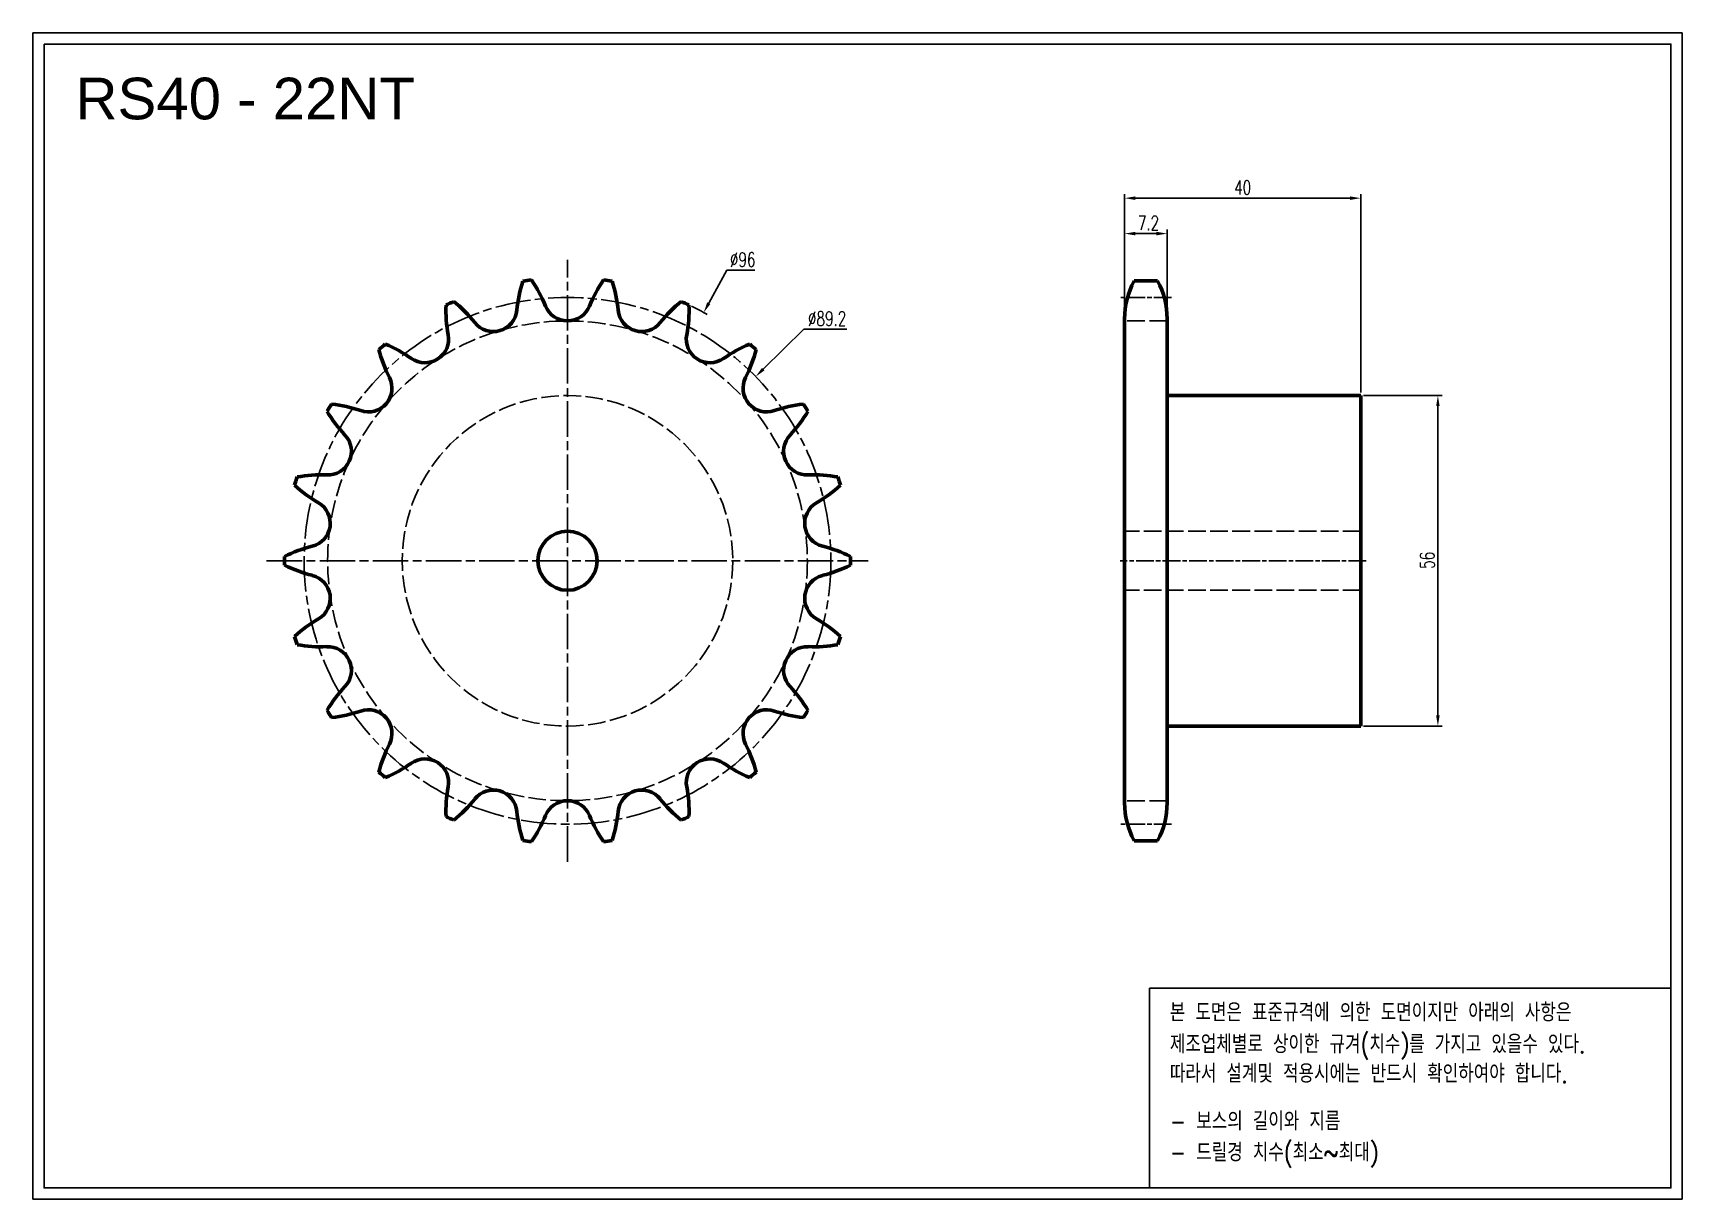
# Model space of a CAD drawing. Header units: millimetres. Extents: x -21669 to -21390, y 1360 to 1558.
import ezdxf

# ---------------------------------------------------------------- set-up
doc = ezdxf.new("R2010")
doc.units = ezdxf.units.MM
for name, pattern in [('AM_ISO02W050', [7.5, 6, -1.5]), ('AM_ISO02W050x2', [3.75, 3, -0.75]), ('AM_ISO08W050', [18, 12, -1.5, 3, -1.5]), ('AM_ISO08W050x2', [9, 6, -0.75, 1.5, -0.75])]:
    doc.linetypes.add(name, pattern=pattern)
for name, color, linetype, lineweight in [('AM_0N', 7, 'Continuous', 50), ('AM_3N', 6, 'AM_ISO02W050', 25), ('AM_7', 4, 'AM_ISO08W050', 25), ('AM_7N', 4, 'AM_ISO08W050', 25)]:
    doc.layers.add(name, color=color, linetype=linetype, lineweight=lineweight)
doc.layers.add('S-DIM', color=7, linetype='Continuous')
doc.styles.add('HAN', font='ROMANS.shx', dxfattribs={"width": 0.7, "bigfont": 'whgtxt.shx'})
doc.styles.add('HSG', font='SIMPLEX.shx', dxfattribs={"width": 0.7, "bigfont": 'HSG.shx'})
doc.styles.get("Standard").update_dxf_attribs({"font": 'arial.ttf'})
doc.dimstyles.new('APP3', dxfattribs={"dimtxt": 2.4, "dimasz": 1.8, "dimexe": 0.7, "dimexo": 0.5, "dimgap": 0.6, "dimtad": 1, "dimtoh": 1, "dimdec": 1, "dimrnd": 0.01, "dimzin": 9, "dimdsep": 46, "dimtxsty": 'HSG', "dimcen": 0, "dimclrd": 1, "dimclre": 1, "dimclrt": 256, "dimazin": 2, "dimtp": 1, "dimtm": 1, "dimtfac": 0.5, "dimtdec": 1, "dimtofl": 0, "dimtmove": 0, "dimatfit": 3, "dimfxl": 0, "dimtvp": 1, "dimtolj": 2, "dimlwd": -1, "dimlwe": -1, "dimarcsym": 0})
doc.dimstyles.new('APP3$0', dxfattribs={"dimtxt": 2.4, "dimasz": 1.8, "dimexe": 0.7, "dimexo": 0.5, "dimgap": 0.6, "dimtad": 1, "dimtoh": 1, "dimdec": 1, "dimrnd": 0.01, "dimzin": 9, "dimdsep": 46, "dimtxsty": 'HSG', "dimcen": 0, "dimclrd": 1, "dimclre": 1, "dimclrt": 256, "dimazin": 2, "dimtp": 1, "dimtm": 1, "dimtfac": 0.5, "dimtdec": 1, "dimtofl": 0, "dimtmove": 0, "dimatfit": 3, "dimfxl": 0, "dimtvp": 1, "dimtolj": 2, "dimlwd": -1, "dimlwe": -1, "dimarcsym": 0})

# ---------------------------------------------------------------- blocks, each defined once
blk = doc.blocks.new('*D1')
at = {"layer": 'Defpoints', "color": 0, "transparency": 16777216}
for p in [(-21555.28, 1510.2), (-21601.42, 1426.07)]:
    blk.add_point(p, dxfattribs=at)
at = {"layer": 'S-DIM', "color": 1, "transparency": 16777216}
for p, q in [((-21551.35, 1517.37), (-21554.41, 1511.78)), ((-21546.59, 1517.37), (-21551.35, 1517.37))]:
    blk.add_line(p, q, dxfattribs=at)
blk.add_arc((-21578.35, 1468.14), 47.98, 60.4198, 63.9967, dxfattribs=at)
blk.add_solid([(-21554.68, 1511.92), (-21554.15, 1511.63), (-21555.28, 1510.2)], dxfattribs=at)
at = {"layer": 'S-DIM', "transparency": 16777216, "insert": (-21548.67, 1519.17), "char_height": 2.4, "attachment_point": 5, "style": 'HSG'}
blk.add_mtext('\\A2;∅96', dxfattribs=at)
blk = doc.blocks.new('*D2')
at = {"layer": 'Defpoints', "color": 0, "transparency": 16777216}
for p in [(-21546.47, 1499.35), (-21610.23, 1436.92)]:
    blk.add_point(p, dxfattribs=at)
at = {"layer": 'S-DIM', "color": 1, "transparency": 16777216}
for p, q in [((-21538.28, 1507.37), (-21545.18, 1500.61)), ((-21531.04, 1507.37), (-21538.28, 1507.37))]:
    blk.add_line(p, q, dxfattribs=at)
blk.add_solid([(-21545.39, 1500.83), (-21544.97, 1500.4), (-21546.47, 1499.35)], dxfattribs=at)
at = {"layer": 'S-DIM', "transparency": 16777216, "insert": (-21534.36, 1509.17), "char_height": 2.4, "attachment_point": 5, "style": 'HSG'}
blk.add_mtext('\\A2;∅89.2', dxfattribs=at)
blk = doc.blocks.new('*D3')
at = {"layer": 'Defpoints', "color": 0, "transparency": 16777216}
for p in [(-21476.75, 1523.58), (-21483.95, 1508.78), (-21476.75, 1508.78)]:
    blk.add_point(p, dxfattribs=at)
at = {"layer": 'S-DIM', "color": 1, "transparency": 16777216}
for p, q in [((-21483.95, 1509.28), (-21483.95, 1524.28)), ((-21482.15, 1523.58), (-21478.55, 1523.58)), ((-21476.75, 1509.28), (-21476.75, 1524.28))]:
    blk.add_line(p, q, dxfattribs=at)
for points in [[(-21482.15, 1523.88), (-21482.15, 1523.28), (-21483.95, 1523.58)], [(-21478.55, 1523.88), (-21478.55, 1523.28), (-21476.75, 1523.58)]]:
    blk.add_solid(points, dxfattribs=at)
at = {"layer": 'S-DIM', "transparency": 16777216, "insert": (-21479.91, 1525.38), "char_height": 2.4, "attachment_point": 5, "style": 'HSG'}
blk.add_mtext('\\A2;7.2', dxfattribs=at)
blk = doc.blocks.new('*D4')
at = {"layer": 'Defpoints', "color": 0, "transparency": 16777216}
for p in [(-21443.95, 1529.58), (-21483.95, 1508.78), (-21443.95, 1496.14)]:
    blk.add_point(p, dxfattribs=at)
at = {"layer": 'S-DIM', "color": 1, "transparency": 16777216}
for p, q in [((-21483.95, 1509.28), (-21483.95, 1530.28)), ((-21482.15, 1529.58), (-21445.75, 1529.58)), ((-21443.95, 1496.64), (-21443.95, 1530.28))]:
    blk.add_line(p, q, dxfattribs=at)
for points in [[(-21482.15, 1529.88), (-21482.15, 1529.28), (-21483.95, 1529.58)], [(-21445.75, 1529.88), (-21445.75, 1529.28), (-21443.95, 1529.58)]]:
    blk.add_solid(points, dxfattribs=at)
at = {"layer": 'S-DIM', "transparency": 16777216, "insert": (-21463.95, 1531.38), "char_height": 2.4, "attachment_point": 5, "style": 'HSG'}
blk.add_mtext('\\A2;40', dxfattribs=at)
blk = doc.blocks.new('*D5')
at = {"layer": 'Defpoints', "color": 0, "transparency": 16777216}
for p in [(-21443.95, 1496.14), (-21443.95, 1440.14), (-21430.87, 1440.14)]:
    blk.add_point(p, dxfattribs=at)
at = {"layer": 'S-DIM', "color": 1, "transparency": 16777216}
for p, q in [((-21443.45, 1496.14), (-21430.17, 1496.14)), ((-21430.87, 1494.34), (-21430.87, 1441.94)), ((-21443.45, 1440.14), (-21430.17, 1440.14))]:
    blk.add_line(p, q, dxfattribs=at)
for points in [[(-21431.17, 1494.34), (-21430.57, 1494.34), (-21430.87, 1496.14)], [(-21431.17, 1441.94), (-21430.57, 1441.94), (-21430.87, 1440.14)]]:
    blk.add_solid(points, dxfattribs=at)
at = {"layer": 'S-DIM', "transparency": 16777216, "insert": (-21432.67, 1468.22), "char_height": 2.4, "attachment_point": 5, "rotation": 90, "style": 'HSG'}
blk.add_mtext('\\A2;56', dxfattribs=at)

msp = doc.modelspace()

# ---------------------------------------------------------------- linework, layer by layer
for points in [[(-21668.92, 1557.57), (-21389.5, 1557.57), (-21389.5, 1360), (-21668.92, 1360)], [(-21667.04, 1555.69), (-21391.38, 1555.69), (-21391.38, 1361.88), (-21667.04, 1361.88)]]:
    msp.add_lwpolyline(points, close=True)
at = {"color": 6}
msp.add_lwpolyline([(-21479.71, 1395.72), (-21391.38, 1395.72), (-21391.38, 1361.88), (-21479.71, 1361.88)], close=True, dxfattribs=at)
at = {"layer": 'AM_0N'}
for p, q in [((-21482.34, 1515.56), (-21478.36, 1515.56)), ((-21483.95, 1509.16), (-21483.95, 1427.11)), ((-21476.75, 1509.16), (-21476.75, 1427.11)), ((-21476.75, 1496.14), (-21443.95, 1496.14)), ((-21443.95, 1496.14), (-21443.95, 1440.14)), ((-21476.75, 1440.14), (-21443.95, 1440.14)), ((-21482.34, 1420.71), (-21478.36, 1420.71))]:
    msp.add_line(p, q, dxfattribs=at)
msp.add_circle((-21578.35, 1468.14), 5, dxfattribs=at)
for centre, radius, start, end in [((-21564.15, 1508.32), 22.9, 161.6896, 174.3182), ((-21578.35, 1468.14), 47.98, 97.3211, 99.0425), ((-21603.29, 1502.69), 22.9, 22.0455, 34.6741), ((-21553.41, 1502.69), 22.9, 145.3259, 157.9545), ((-21578.35, 1468.14), 47.98, 80.9575, 82.6789), ((-21592.55, 1508.32), 22.9, 5.6818, 18.3104), ((-21470.45, 1509.16), 13.5, 151.7009, 180), ((-21490.25, 1509.16), 13.5, 0, 28.2991), ((-21578.35, 1468.14), 47.98, 113.6848, 115.4061), ((-21612.02, 1494.27), 22.9, 38.4091, 51.0377), ((-21544.68, 1494.27), 22.9, 128.9623, 141.5909), ((-21578.35, 1468.14), 47.98, 64.5939, 66.3152), ((-21576.05, 1510.69), 22.9, 178.0532, 190.6818), ((-21590.93, 1510.99), 4.01, 218.4091, 354.3182), ((-21578.35, 1512.8), 4.01, 202.0455, 337.9545), ((-21565.77, 1510.99), 4.01, 185.6818, 321.5909), ((-21580.65, 1510.69), 22.9, 349.3182, 1.9468), ((-21602.5, 1505.71), 4.01, 234.7727, 10.6818), ((-21554.21, 1505.71), 4.01, 169.3182, 305.2273), ((-21578.35, 1468.14), 47.98, 130.0484, 131.7698), ((-21588.13, 1509.62), 22.9, 194.4168, 207.0455), ((-21618.02, 1483.72), 22.9, 54.7727, 67.4014), ((-21538.68, 1483.72), 22.9, 112.5986, 125.2273), ((-21568.57, 1509.62), 22.9, 332.9545, 345.5832), ((-21578.35, 1468.14), 47.98, 48.2302, 49.9516), ((-21612.1, 1497.38), 4.01, 251.1364, 27.0455), ((-21544.6, 1497.38), 4.01, 152.9545, 288.8636), ((-21578.35, 1468.14), 47.98, 146.412, 148.1334), ((-21599.42, 1505.18), 22.9, 210.7805, 223.4091), ((-21620.8, 1471.92), 22.9, 71.1364, 83.765), ((-21535.9, 1471.92), 22.9, 96.235, 108.8636), ((-21557.28, 1505.18), 22.9, 316.5909, 329.2195), ((-21578.35, 1468.14), 47.98, 31.8666, 33.588), ((-21618.97, 1486.69), 4.01, 267.5, 43.4091), ((-21537.73, 1486.69), 4.01, 136.5909, 272.5), ((-21578.35, 1468.14), 47.98, 162.7757, 164.497), ((-21609.01, 1497.74), 22.9, 227.1441, 239.7727), ((-21620.15, 1459.8), 22.9, 87.5, 100.1286), ((-21536.55, 1459.8), 22.9, 79.8714, 92.5), ((-21547.69, 1497.74), 22.9, 300.2273, 312.8559), ((-21578.35, 1468.14), 47.98, 15.503, 17.2243), ((-21622.56, 1474.49), 4.01, 283.8636, 59.7727), ((-21534.15, 1474.49), 4.01, 120.2273, 256.1364), ((-21616.11, 1448.37), 22.9, 103.8636, 116.4923), ((-21540.59, 1448.37), 22.9, 63.5077, 76.1364), ((-21578.35, 1468.14), 47.98, 179.1393, 180.8607), ((-21616.11, 1487.91), 22.9, 243.5077, 256.1364), ((-21540.59, 1487.91), 22.9, 283.8636, 296.4923), ((-21578.35, 1468.14), 47.98, 359.1393, 0.8607), ((-21622.56, 1461.78), 4.01, 300.2273, 76.1364), ((-21534.15, 1461.78), 4.01, 103.8636, 239.7727), ((-21609.01, 1438.53), 22.9, 120.2273, 132.8559), ((-21547.69, 1438.53), 22.9, 47.1441, 59.7727), ((-21578.35, 1468.14), 47.98, 195.503, 197.2243), ((-21620.15, 1476.47), 22.9, 259.8714, 272.5), ((-21618.97, 1449.58), 4.01, 316.5909, 92.5), ((-21537.73, 1449.58), 4.01, 87.5, 223.4091), ((-21536.55, 1476.47), 22.9, 267.5, 280.1286), ((-21578.35, 1468.14), 47.98, 342.7757, 344.497), ((-21599.42, 1431.09), 22.9, 136.5909, 149.2195), ((-21557.28, 1431.09), 22.9, 30.7805, 43.4091), ((-21578.35, 1468.14), 47.98, 211.8666, 213.588), ((-21620.8, 1464.36), 22.9, 276.235, 288.8636), ((-21612.1, 1438.89), 4.01, 332.9545, 108.8636), ((-21544.6, 1438.89), 4.01, 71.1364, 207.0455), ((-21535.9, 1464.36), 22.9, 251.1364, 263.765), ((-21578.35, 1468.14), 47.98, 326.412, 328.1334), ((-21588.13, 1426.65), 22.9, 152.9545, 165.5832), ((-21568.57, 1426.65), 22.9, 14.4168, 27.0455), ((-21618.02, 1452.55), 22.9, 292.5986, 305.2273), ((-21602.5, 1430.57), 4.01, 349.3182, 125.2273), ((-21554.21, 1430.57), 4.01, 54.7727, 190.6818), ((-21538.68, 1452.55), 22.9, 234.7727, 247.4014), ((-21578.35, 1468.14), 47.98, 228.2302, 229.9516), ((-21578.35, 1468.14), 47.98, 310.0484, 311.7698), ((-21576.05, 1425.58), 22.9, 169.3182, 181.9468), ((-21590.93, 1425.29), 4.01, 5.6818, 141.5909), ((-21565.77, 1425.29), 4.01, 38.4091, 174.3182), ((-21580.65, 1425.58), 22.9, 358.0532, 10.6818), ((-21612.02, 1442), 22.9, 308.9623, 321.5909), ((-21564.15, 1427.95), 22.9, 185.6818, 198.3104), ((-21578.35, 1423.48), 4.01, 22.0455, 157.9545), ((-21592.55, 1427.95), 22.9, 341.6896, 354.3182), ((-21544.68, 1442), 22.9, 218.4091, 231.0377), ((-21470.45, 1427.11), 13.5, 180, 208.2991), ((-21490.25, 1427.11), 13.5, 331.7009, 0), ((-21578.35, 1468.14), 47.98, 244.5939, 246.3152), ((-21603.29, 1433.58), 22.9, 325.3259, 337.9545), ((-21553.41, 1433.58), 22.9, 202.0455, 214.6741), ((-21578.35, 1468.14), 47.98, 293.6848, 295.4061), ((-21578.35, 1468.14), 47.98, 260.9575, 262.6789), ((-21578.35, 1468.14), 47.98, 277.3211, 279.0425)]:
    msp.add_arc(centre, radius, start, end, dxfattribs=at)
at = {"layer": 'AM_3N', "linetype": 'AM_ISO02W050x2'}
for p, q in [((-21476.75, 1508.78), (-21483.95, 1508.78)), ((-21476.75, 1427.49), (-21483.95, 1427.49))]:
    msp.add_line(p, q, dxfattribs=at)
at = {"layer": 'AM_3N', "color": 2, "linetype": 'AM_ISO02W050x2'}
for p, q in [((-21443.95, 1473.14), (-21483.95, 1473.14)), ((-21443.95, 1463.14), (-21483.95, 1463.14))]:
    msp.add_line(p, q, dxfattribs=at)
at = {"layer": 'AM_3N', "linetype": 'AM_ISO02W050x2'}
msp.add_circle((-21578.35, 1468.14), 40.64, dxfattribs=at)
at = {"layer": 'AM_3N', "color": 2, "linetype": 'AM_ISO02W050x2'}
msp.add_circle((-21578.35, 1468.14), 28, dxfattribs=at)
at = {"layer": 'AM_7', "linetype": 'AM_ISO08W050x2'}
msp.add_circle((-21578.35, 1468.14), 44.62, dxfattribs=at)
at = {"layer": 'AM_7N', "linetype": 'AM_ISO08W050x2'}
for p, q in [((-21578.35, 1417.16), (-21578.35, 1519.11)), ((-21629.33, 1468.14), (-21527.38, 1468.14))]:
    msp.add_line(p, q, dxfattribs=at)
at = {"layer": 'AM_7N', "linetype": 'AM_ISO08W050x2', "ltscale": 0.5}
for p, q in [((-21475.99, 1512.76), (-21484.72, 1512.76)), ((-21443.01, 1468.14), (-21484.72, 1468.14)), ((-21475.99, 1423.52), (-21484.72, 1423.52))]:
    msp.add_line(p, q, dxfattribs=at)

# ---------------------------------------------------------------- texts
msp.add_text('RS40 - 22NT', height=7.056).set_placement((-21661.72, 1542.94))
at = {"color": 6, "style": 'HAN', "width": 0.8}
for s, p in [('본 도면은 표준규격에 의한 도면이지만 아래의 사항은', (-21476.29, 1390.08)), ('제조업체별로 상이한 규겨(치수)를 가지고 있을수 있다.', (-21476.29, 1384.7)), ('따라서 설계및 적용시에는 반드시 확인하여야 합니다.', (-21476.29, 1379.7)), ('- 보스의 길이와 지름', (-21476.29, 1371.65)), ('- 드릴경 치수(최소~최대)', (-21476.29, 1366.36))]:
    msp.add_text(s, height=3.1054, dxfattribs=at).set_placement(p)

# ---------------------------------------------------------------- dimensions: what is measured, and where the dimension line sits
at = {"layer": 'S-DIM'}
dim = msp.add_linear_dim(base=(-21443.95, 1529.58), p1=(-21483.95, 1508.78), p2=(-21443.95, 1496.14), dimstyle='APP3$0', dxfattribs=at)
dim.commit()
dim.dimension.update_dxf_attribs({"geometry": '*D4', "text_midpoint": (-21463.95, 1531.38)})
dim = msp.add_linear_dim(base=(-21476.75, 1523.58), p1=(-21483.95, 1508.78), p2=(-21476.75, 1508.78), dimstyle='APP3$0', dxfattribs=at)
dim.commit()
dim.dimension.update_dxf_attribs({"geometry": '*D3', "text_midpoint": (-21479.91, 1523.58), "dimtype": 128})
at = {"layer": 'S-DIM', "color": 3}
for p1, p2, picture, middle in [((-21601.42, 1426.07), (-21555.28, 1510.2), '*D1', (-21548.67, 1517.37)), ((-21610.23, 1436.92), (-21546.47, 1499.35), '*D2', (-21534.36, 1507.37))]:
    dim = msp.add_diameter_dim_2p(p1=p1, p2=p2, dimstyle='APP3', dxfattribs=at)
    dim.commit()
    dim.dimension.update_dxf_attribs({"geometry": picture, "text_midpoint": middle, "dimtype": 131})
at = {"layer": 'S-DIM'}
dim = msp.add_linear_dim(base=(-21430.87, 1440.14), p1=(-21443.95, 1496.14), p2=(-21443.95, 1440.14), angle=90, dimstyle='APP3$0', dxfattribs=at)
dim.commit()
dim.dimension.update_dxf_attribs({"geometry": '*D5', "text_midpoint": (-21430.87, 1468.22), "dimtype": 128})

doc.saveas('drawing.dxf')
